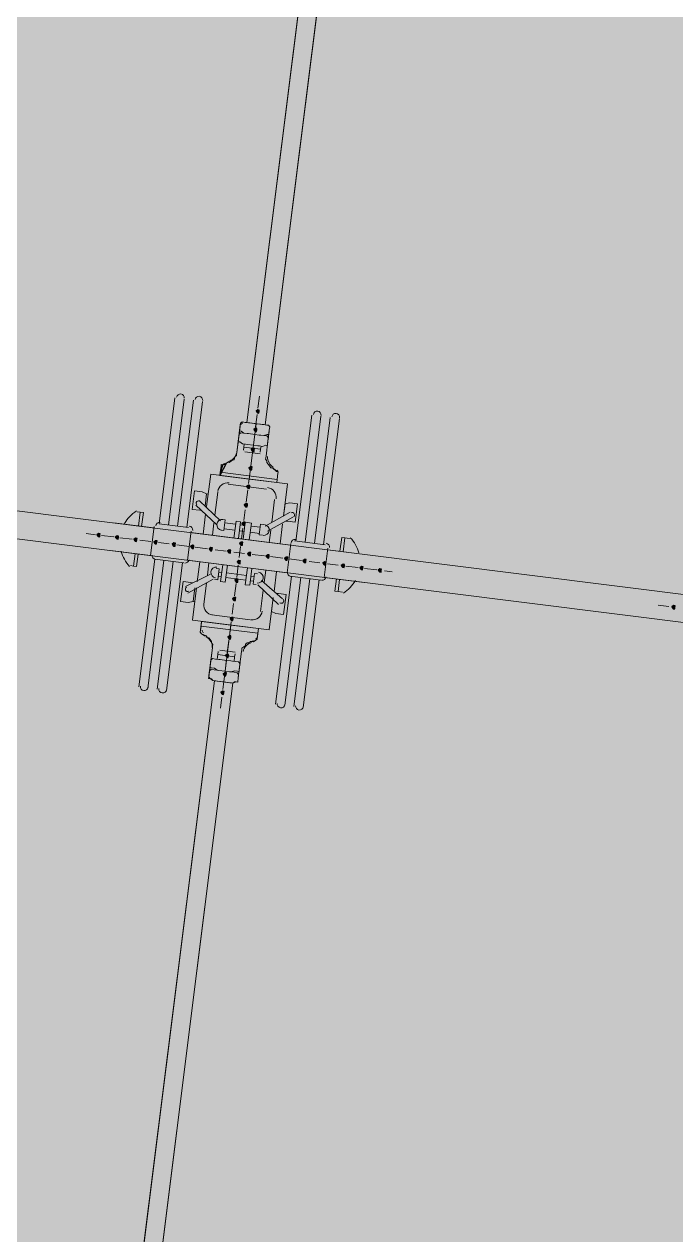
# Model space of a CAD drawing. Header units: metres. Extents: x -4 to 509425, y 7549 to 4732445.
# Drawn here: x 475986.93 to 475990.49, y 4719758.34 to 4719764.95 of the extents above; entities that cross this region are included whole.
import ezdxf

# ---------------------------------------------------------------- set-up
doc = ezdxf.new("R2010")
doc.units = ezdxf.units.M
doc.header["$LTSCALE"] = 0.01
doc.header["$MEASUREMENT"] = 0
doc.layers.get('0').update_dxf_attribs({"lineweight": 0})
doc.layers.add('_SUBESTACIÓN', color=1, linetype='Continuous')
doc.layers.add('SUBESTACION LA VID', color=253, linetype='Continuous')

# ---------------------------------------------------------------- blocks, each defined once
blk = doc.blocks.new('A$Cfff6051d')
at = {"layer": 'SUBESTACION LA VID', "transparency": 33554687}
h = blk.add_hatch(color=256, dxfattribs=at)
h.dxf.hatch_style = 2
h.paths.add_polyline_path([(475988.2153, 4719762.8349), (475988.2164, 4719762.8433), (475988.208, 4719762.8444), (475988.1985, 4719762.837), (475988.2059, 4719762.8276), (475988.2143, 4719762.8265)])
h = blk.add_hatch(color=256, dxfattribs=at)
h.dxf.hatch_style = 2
h.paths.add_polyline_path([(475988.2027, 4719762.7341), (475988.2037, 4719762.7425), (475988.1953, 4719762.7435), (475988.1859, 4719762.7362), (475988.1932, 4719762.7267), (475988.2016, 4719762.7257)])
h = blk.add_hatch(color=256, dxfattribs=at)
h.dxf.hatch_style = 2
h.paths.add_polyline_path([(475988.189, 4719762.6249), (475988.1901, 4719762.6333), (475988.1817, 4719762.6343), (475988.1722, 4719762.627), (475988.1795, 4719762.6175), (475988.1879, 4719762.6165)])
h = blk.add_hatch(color=256, dxfattribs=at)
h.dxf.hatch_style = 2
h.paths.add_polyline_path([(475988.1764, 4719762.5241), (475988.1774, 4719762.5325), (475988.169, 4719762.5335), (475988.1596, 4719762.5262), (475988.1669, 4719762.5167), (475988.1753, 4719762.5157)])
h = blk.add_hatch(color=256, dxfattribs=at)
h.dxf.hatch_style = 2
h.paths.add_polyline_path([(475988.1637, 4719762.4233), (475988.1648, 4719762.4317), (475988.1564, 4719762.4327), (475988.1469, 4719762.4254), (475988.1543, 4719762.4159), (475988.1627, 4719762.4149)])
h = blk.add_hatch(color=256, dxfattribs=at)
h.dxf.hatch_style = 2
h.paths.add_polyline_path([(475988.1511, 4719762.3225), (475988.1521, 4719762.3309), (475988.1437, 4719762.3319), (475988.1343, 4719762.3246), (475988.1416, 4719762.3151), (475988.15, 4719762.3141)])
h = blk.add_hatch(color=256, dxfattribs=at)
h.dxf.hatch_style = 2
h.paths.add_polyline_path([(475987.3456, 4719762.159), (475987.3467, 4719762.1674), (475987.3383, 4719762.1684), (475987.3288, 4719762.1611), (475987.3362, 4719762.1516), (475987.3446, 4719762.1506)])
h = blk.add_hatch(color=256, dxfattribs=at)
h.dxf.hatch_style = 2
h.paths.add_polyline_path([(475988.1384, 4719762.2217), (475988.1395, 4719762.2301), (475988.1311, 4719762.2311), (475988.1216, 4719762.2238), (475988.129, 4719762.2143), (475988.1374, 4719762.2133)])
h = blk.add_hatch(color=256, dxfattribs=at)
h.dxf.hatch_style = 2
h.paths.add_polyline_path([(475987.4464, 4719762.1463), (475987.4475, 4719762.1547), (475987.4391, 4719762.1558), (475987.4296, 4719762.1484), (475987.437, 4719762.139), (475987.4454, 4719762.1379)])
h = blk.add_hatch(color=256, dxfattribs=at)
h.dxf.hatch_style = 2
h.paths.add_polyline_path([(475987.5472, 4719762.1337), (475987.5483, 4719762.1421), (475987.5399, 4719762.1431), (475987.5304, 4719762.1358), (475987.5378, 4719762.1263), (475987.5462, 4719762.1253)])
h = blk.add_hatch(color=256, dxfattribs=at)
h.dxf.hatch_style = 2
h.paths.add_polyline_path([(475987.6564, 4719762.12), (475987.6575, 4719762.1284), (475987.6491, 4719762.1294), (475987.6396, 4719762.1221), (475987.647, 4719762.1126), (475987.6554, 4719762.1116)])
h = blk.add_hatch(color=256, dxfattribs=at)
h.dxf.hatch_style = 2
h.paths.add_polyline_path([(475987.7572, 4719762.1074), (475987.7583, 4719762.1158), (475987.7499, 4719762.1168), (475987.7404, 4719762.1095), (475987.7478, 4719762.1), (475987.7562, 4719762.099)])
h = blk.add_hatch(color=256, dxfattribs=at)
h.dxf.hatch_style = 2
h.paths.add_polyline_path([(475987.858, 4719762.0947), (475987.8591, 4719762.1031), (475987.8507, 4719762.1042), (475987.8412, 4719762.0968), (475987.8486, 4719762.0874), (475987.857, 4719762.0863)])
h = blk.add_hatch(color=256, dxfattribs=at)
h.dxf.hatch_style = 2
h.paths.add_polyline_path([(475988.1248, 4719762.1125), (475988.1258, 4719762.1209), (475988.1174, 4719762.1219), (475988.108, 4719762.1146), (475988.1153, 4719762.1051), (475988.1237, 4719762.1041)])
h = blk.add_hatch(color=256, dxfattribs=at)
h.dxf.hatch_style = 2
h.paths.add_polyline_path([(475987.9588, 4719762.0821), (475987.9599, 4719762.0905), (475987.9515, 4719762.0915), (475987.942, 4719762.0842), (475987.9494, 4719762.0747), (475987.9578, 4719762.0737)])
h = blk.add_hatch(color=256, dxfattribs=at)
h.dxf.hatch_style = 2
h.paths.add_polyline_path([(475988.0596, 4719762.0694), (475988.0607, 4719762.0778), (475988.0523, 4719762.0789), (475988.0428, 4719762.0715), (475988.0502, 4719762.0621), (475988.0586, 4719762.061)])
h = blk.add_hatch(color=256, dxfattribs=at)
h.dxf.hatch_style = 2
h.paths.add_polyline_path([(475988.1688, 4719762.0558), (475988.1699, 4719762.0642), (475988.1615, 4719762.0652), (475988.152, 4719762.0579), (475988.1594, 4719762.0484), (475988.1678, 4719762.0474)])
h = blk.add_hatch(color=256, dxfattribs=at)
h.dxf.hatch_style = 2
h.paths.add_polyline_path([(475988.2696, 4719762.0431), (475988.2707, 4719762.0515), (475988.2623, 4719762.0526), (475988.2528, 4719762.0452), (475988.2602, 4719762.0358), (475988.2686, 4719762.0347)])
h = blk.add_hatch(color=256, dxfattribs=at)
h.dxf.hatch_style = 2
h.paths.add_polyline_path([(475988.3704, 4719762.0305), (475988.3715, 4719762.0389), (475988.3631, 4719762.0399), (475988.3536, 4719762.0326), (475988.361, 4719762.0231), (475988.3694, 4719762.0221)])
h = blk.add_hatch(color=256, dxfattribs=at)
h.dxf.hatch_style = 2
h.paths.add_polyline_path([(475988.1121, 4719762.0117), (475988.1132, 4719762.0201), (475988.1048, 4719762.0211), (475988.0953, 4719762.0138), (475988.1027, 4719762.0043), (475988.1111, 4719762.0033)])
h = blk.add_hatch(color=256, dxfattribs=at)
h.dxf.hatch_style = 2
h.paths.add_polyline_path([(475988.4713, 4719762.0178), (475988.4723, 4719762.0262), (475988.4639, 4719762.0273), (475988.4545, 4719762.0199), (475988.4618, 4719762.0105), (475988.4702, 4719762.0094)])
h = blk.add_hatch(color=256, dxfattribs=at)
h.dxf.hatch_style = 2
h.paths.add_polyline_path([(475988.5805, 4719762.0041), (475988.5815, 4719762.0125), (475988.5731, 4719762.0136), (475988.5637, 4719762.0063), (475988.571, 4719761.9968), (475988.5794, 4719761.9957)])
h = blk.add_hatch(color=256, dxfattribs=at)
h.dxf.hatch_style = 2
h.paths.add_polyline_path([(475988.6813, 4719761.9915), (475988.6823, 4719761.9999), (475988.6739, 4719762.001), (475988.6645, 4719761.9936), (475988.6718, 4719761.9842), (475988.6802, 4719761.9831)])
h = blk.add_hatch(color=256, dxfattribs=at)
h.dxf.hatch_style = 2
h.paths.add_polyline_path([(475988.7821, 4719761.9789), (475988.7831, 4719761.9873), (475988.7747, 4719761.9883), (475988.7653, 4719761.981), (475988.7726, 4719761.9715), (475988.781, 4719761.9705)])
h = blk.add_hatch(color=256, dxfattribs=at)
h.dxf.hatch_style = 2
h.paths.add_polyline_path([(475988.8829, 4719761.9662), (475988.8839, 4719761.9746), (475988.8755, 4719761.9757), (475988.8661, 4719761.9683), (475988.8734, 4719761.9589), (475988.8818, 4719761.9578)])
h = blk.add_hatch(color=256, dxfattribs=at)
h.dxf.hatch_style = 2
h.paths.add_polyline_path([(475988.0995, 4719761.9109), (475988.1005, 4719761.9193), (475988.0921, 4719761.9203), (475988.0827, 4719761.913), (475988.09, 4719761.9035), (475988.0984, 4719761.9025)])
h = blk.add_hatch(color=256, dxfattribs=at)
h.dxf.hatch_style = 2
h.paths.add_polyline_path([(475988.0868, 4719761.8101), (475988.0879, 4719761.8185), (475988.0795, 4719761.8195), (475988.07, 4719761.8122), (475988.0774, 4719761.8027), (475988.0858, 4719761.8017)])
h = blk.add_hatch(color=256, dxfattribs=at)
h.dxf.hatch_style = 2
h.paths.add_polyline_path([(475990.4873, 4719761.7651), (475990.4884, 4719761.7735), (475990.48, 4719761.7745), (475990.4705, 4719761.7672), (475990.4779, 4719761.7577), (475990.4863, 4719761.7567)])
h = blk.add_hatch(color=256, dxfattribs=at)
h.dxf.hatch_style = 2
h.paths.add_polyline_path([(475988.0732, 4719761.7009), (475988.0742, 4719761.7093), (475988.0658, 4719761.7103), (475988.0564, 4719761.703), (475988.0637, 4719761.6935), (475988.0721, 4719761.6925)])
h = blk.add_hatch(color=256, dxfattribs=at)
h.dxf.hatch_style = 2
h.paths.add_polyline_path([(475988.0605, 4719761.6001), (475988.0616, 4719761.6085), (475988.0532, 4719761.6095), (475988.0437, 4719761.6022), (475988.0511, 4719761.5927), (475988.0595, 4719761.5917)])
h = blk.add_hatch(color=256, dxfattribs=at)
h.dxf.hatch_style = 2
h.paths.add_polyline_path([(475988.0479, 4719761.4992), (475988.0489, 4719761.5076), (475988.0405, 4719761.5087), (475988.0311, 4719761.5014), (475988.0384, 4719761.4919), (475988.0468, 4719761.4908)])
h = blk.add_hatch(color=256, dxfattribs=at)
h.dxf.hatch_style = 2
h.paths.add_polyline_path([(475988.0352, 4719761.3984), (475988.0363, 4719761.4068), (475988.0279, 4719761.4079), (475988.0184, 4719761.4006), (475988.0258, 4719761.3911), (475988.0342, 4719761.39)])
h = blk.add_hatch(color=256, dxfattribs=at)
h.dxf.hatch_style = 2
h.paths.add_polyline_path([(475988.0226, 4719761.2976), (475988.0237, 4719761.306), (475988.0153, 4719761.3071), (475988.0058, 4719761.2997), (475988.0131, 4719761.2903), (475988.0215, 4719761.2892)])
at = {"layer": 'SUBESTACION LA VID', "lineweight": 15}
for p, q in [((475988.9148, 4719768.8905), (475988.1481, 4719762.7751)), ((475989.0156, 4719768.8779), (475988.2489, 4719762.7624)), ((476072.2069, 4719751.5967), (475976.9555, 4719763.5384)), ((476072.1879, 4719751.4455), (475976.9365, 4719763.3871)), ((475987.7554, 4719762.9096), (475987.6691, 4719762.2208)), ((475987.7195, 4719762.2145), (475987.8058, 4719762.9033)), ((475987.8562, 4719762.897), (475987.7699, 4719762.2082)), ((475988.2175, 4719762.92), (475988.209, 4719762.8528)), ((475987.8203, 4719762.2018), (475987.9066, 4719762.8907)), ((475988.2048, 4719762.8192), (475988.1964, 4719762.752)), ((475988.4167, 4719762.1271), (475988.503, 4719762.8159)), ((475988.5534, 4719762.8096), (475988.4671, 4719762.1207)), ((475988.5175, 4719762.1144), (475988.6039, 4719762.8033)), ((475988.6543, 4719762.7969), (475988.5679, 4719762.1081)), ((475988.1113, 4719762.7541), (475988.104, 4719762.6953)), ((475988.1911, 4719762.7099), (475988.1838, 4719762.6511)), ((475988.2636, 4719762.6753), (475988.2709, 4719762.7341)), ((475988.0934, 4719762.6113), (475988.104, 4719762.6953)), ((475988.1291, 4719762.6239), (475988.1313, 4719762.6407)), ((475988.2636, 4719762.6753), (475988.253, 4719762.5913)), ((475988.2205, 4719762.6039), (475988.1365, 4719762.6144)), ((475988.1375, 4719762.6228), (475988.1375, 4719762.6228)), ((475988.1785, 4719762.6091), (475988.1711, 4719762.5503)), ((475988.2237, 4719762.6291), (475988.2215, 4719762.6123)), ((475988.3139, 4719762.4642), (475988.0031, 4719762.5032)), ((475988.0168, 4719762.5441), (475988.0441, 4719762.5577)), ((475988.1659, 4719762.5083), (475988.1574, 4719762.4411)), ((475988.2877, 4719762.5272), (475988.3108, 4719762.5072)), ((475987.9285, 4719762.3163), (475987.9506, 4719762.4927)), ((475988.3706, 4719762.44), (475987.9506, 4719762.4927)), ((475988.2561, 4719762.4117), (475988.0461, 4719762.438)), ((475988.3485, 4719762.2636), (475988.3706, 4719762.44)), ((475987.9736, 4719762.2679), (475987.9894, 4719762.3939)), ((475988.1532, 4719762.4075), (475988.1448, 4719762.3403)), ((475987.8697, 4719762.3236), (475987.9841, 4719762.2154)), ((475987.8896, 4719762.3467), (475988.004, 4719762.2385)), ((475988.2844, 4719762.229), (475988.3002, 4719762.355)), ((475987.5494, 4719762.287), (475987.5662, 4719762.2849)), ((475987.9095, 4719762.1651), (475987.9232, 4719762.2743)), ((475988.0775, 4719762.144), (475988.0891, 4719762.2364)), ((475988.1143, 4719762.2332), (475988.0891, 4719762.2364)), ((475988.1395, 4719762.2983), (475988.1322, 4719762.2395)), ((475988.3852, 4719762.2846), (475988.2477, 4719762.208)), ((475988.3989, 4719762.2573), (475988.2613, 4719762.1807)), ((475987.3204, 4719762.1621), (475987.27, 4719762.1684)), ((475987.6407, 4719762.1988), (475987.4223, 4719762.2261)), ((475987.6217, 4719762.0475), (475987.6418, 4719762.2072)), ((475987.8287, 4719762.2008), (475987.6691, 4719762.2208)), ((475987.8434, 4719762.1819), (475987.8233, 4719762.0223)), ((475988.3883, 4719762.105), (475987.8423, 4719762.1735)), ((475987.9599, 4719762.1587), (475987.9683, 4719762.2259)), ((475988.0828, 4719762.186), (475988.024, 4719762.1934)), ((475988.087, 4719762.2196), (475988.0282, 4719762.227)), ((475988.1027, 4719762.1408), (475988.1143, 4719762.2332)), ((475988.1332, 4719762.1797), (475988.108, 4719762.1828)), ((475988.1374, 4719762.2133), (475988.1122, 4719762.2164)), ((475988.1269, 4719762.1975), (475988.1195, 4719762.1387)), ((475988.1279, 4719762.1377), (475988.1395, 4719762.2301)), ((475988.1731, 4719762.2259), (475988.1395, 4719762.2301)), ((475988.1615, 4719762.1335), (475988.1731, 4719762.2259)), ((475988.2172, 4719762.1691), (475988.1668, 4719762.1755)), ((475988.2214, 4719762.2027), (475988.171, 4719762.2091)), ((475988.2403, 4719762.2174), (475988.2235, 4719762.2195)), ((475988.2707, 4719762.1198), (475988.2791, 4719762.187)), ((475988.3295, 4719762.1124), (475988.3432, 4719762.2216)), ((475987.4212, 4719762.1495), (475987.354, 4719762.1579)), ((475987.522, 4719762.1368), (475987.4548, 4719762.1453)), ((475987.6228, 4719762.1242), (475987.564, 4719762.1316)), ((475987.7236, 4719762.1116), (475987.6648, 4719762.1189)), ((475987.8328, 4719762.0979), (475987.7656, 4719762.1063)), ((475988.4083, 4719762.1281), (475988.5763, 4719762.1071)), ((475988.7086, 4719762.1417), (475988.6834, 4719762.1448)), ((475987.6217, 4719762.0475), (475987.4033, 4719762.0749)), ((475987.5461, 4719761.9888), (475987.5545, 4719762.056)), ((475987.9336, 4719762.0852), (475987.8664, 4719762.0937)), ((475988.0344, 4719762.0726), (475987.9756, 4719762.08)), ((475988.1352, 4719762.06), (475988.0764, 4719762.0673)), ((475988.1143, 4719762.0967), (475988.1069, 4719762.0379)), ((475988.2444, 4719762.0463), (475988.1772, 4719762.0547)), ((475988.3452, 4719762.0336), (475988.278, 4719762.0421)), ((475988.571, 4719761.9285), (475988.591, 4719762.0882)), ((475988.5899, 4719762.0798), (475988.8083, 4719762.0524)), ((475987.5293, 4719761.9909), (475987.5125, 4719761.993)), ((475987.5574, 4719761.3304), (475987.6448, 4719762.0276)), ((475987.6952, 4719762.0213), (475987.6078, 4719761.324)), ((475987.8044, 4719762.0076), (475987.6448, 4719762.0276)), ((475987.6582, 4719761.3177), (475987.7456, 4719762.015)), ((475987.796, 4719762.0086), (475987.7086, 4719761.3114)), ((475987.8769, 4719761.9046), (475987.8906, 4719762.0138)), ((475987.9325, 4719761.9403), (475987.941, 4719762.0075)), ((475988.0166, 4719761.9981), (475988.005, 4719761.9056)), ((475988.0418, 4719761.9949), (475988.0302, 4719761.9025)), ((475988.1016, 4719761.9959), (475988.0932, 4719761.9287)), ((475988.151, 4719761.9812), (475988.1394, 4719761.8888)), ((475988.1762, 4719761.978), (475988.1646, 4719761.8856)), ((475988.4461, 4719762.021), (475988.3788, 4719762.0294)), ((475988.5469, 4719762.0084), (475988.4881, 4719762.0157)), ((475988.6477, 4719761.9957), (475988.5889, 4719762.0031)), ((475988.7569, 4719761.982), (475988.6897, 4719761.9905)), ((475988.8577, 4719761.9694), (475988.7905, 4719761.9778)), ((475987.8138, 4719761.8784), (475987.9504, 4719761.9466)), ((475987.8264, 4719761.8427), (475987.964, 4719761.9193)), ((475988.0081, 4719761.9309), (475987.9913, 4719761.933)), ((475988.0113, 4719761.9561), (475987.9945, 4719761.9582)), ((475988.0302, 4719761.9025), (475988.005, 4719761.9056)), ((475988.1425, 4719761.914), (475988.0333, 4719761.9277)), ((475988.1457, 4719761.9392), (475988.0365, 4719761.9529)), ((475988.1845, 4719761.9087), (475988.1677, 4719761.9108)), ((475988.1877, 4719761.9339), (475988.1709, 4719761.936)), ((475988.3431, 4719761.8121), (475988.2276, 4719761.9119)), ((475988.2433, 4719761.9014), (475988.2518, 4719761.9686)), ((475988.2969, 4719761.852), (475988.3106, 4719761.9612)), ((475988.3925, 4719761.9339), (475988.3051, 4719761.2366)), ((475988.3555, 4719761.2303), (475988.4429, 4719761.9275)), ((475988.3841, 4719761.9349), (475988.5521, 4719761.9138)), ((475988.4933, 4719761.9212), (475988.4059, 4719761.224)), ((475988.4563, 4719761.2177), (475988.5437, 4719761.9149)), ((475988.571, 4719761.9285), (475988.7894, 4719761.9012)), ((475988.6298, 4719761.8529), (475988.6382, 4719761.9201)), ((475988.9417, 4719761.9589), (475988.8997, 4719761.9641)), ((475987.8505, 4719761.6946), (475987.8726, 4719761.871)), ((475987.9125, 4719761.7807), (475987.9273, 4719761.8983)), ((475988.089, 4719761.8951), (475988.0806, 4719761.8279)), ((475988.1646, 4719761.8856), (475988.1394, 4719761.8888)), ((475988.1992, 4719761.8898), (475988.1824, 4719761.8919)), ((475988.3221, 4719761.7806), (475988.2076, 4719761.8888)), ((475988.2233, 4719761.7418), (475988.2381, 4719761.8594)), ((475988.6466, 4719761.8508), (475988.6718, 4719761.8477)), ((475988.0753, 4719761.7859), (475988.0679, 4719761.7271)), ((475988.2705, 4719761.642), (475988.2927, 4719761.8184)), ((475990.3949, 4719761.7767), (475990.4537, 4719761.7693)), ((475988.1666, 4719761.6977), (475987.9566, 4719761.724)), ((475988.2705, 4719761.642), (475987.8505, 4719761.6946)), ((475988.2086, 4719761.6242), (475987.8978, 4719761.6631)), ((475988.0626, 4719761.6851), (475988.0553, 4719761.6263)), ((475987.9009, 4719761.6201), (475987.9251, 4719761.6085)), ((475988.05, 4719761.5843), (475988.0416, 4719761.5171)), ((475988.1687, 4719761.578), (475988.1949, 4719761.5832)), ((475987.9597, 4719761.5444), (475987.9492, 4719761.4604)), ((475987.9912, 4719761.5234), (475987.9891, 4719761.5066)), ((475987.9996, 4719761.5224), (475987.9996, 4719761.5224)), ((475988.0846, 4719761.5202), (475988.0006, 4719761.5308)), ((475988.0815, 4719761.495), (475988.0836, 4719761.5118)), ((475988.1088, 4719761.4404), (475988.1193, 4719761.5244)), ((475987.9418, 4719761.4016), (475987.9492, 4719761.4604)), ((475988.0374, 4719761.4835), (475988.0289, 4719761.4163)), ((475988.1088, 4719761.4404), (475988.1014, 4719761.3816)), ((475988.0237, 4719761.3743), (475988.0163, 4719761.3155)), ((475987.9712, 4719761.3638), (475987.3582, 4719756.4748)), ((475988.072, 4719761.3512), (475987.459, 4719756.4622)), ((475988.011, 4719761.2735), (475988.0037, 4719761.2147))]:
    blk.add_line(p, q, dxfattribs=at)
at = {"layer": 'SUBESTACION LA VID', "lineweight": 0}
for p, q in [((475988.2117, 4719761.6494), (475988.2044, 4719761.5906)), ((475987.9712, 4719761.3638), (475988.072, 4719761.3512))]:
    blk.add_line(p, q, dxfattribs=at)
at = {"layer": 'SUBESTACION LA VID', "lineweight": 15}
for points in [[(475988.9148, 4719768.8905), (475989.0156, 4719768.8779), (475988.2489, 4719762.7624), (475988.1481, 4719762.7751), (475988.9148, 4719768.8905)], [(476072.1879, 4719751.4455), (476072.2069, 4719751.5967), (475976.9555, 4719763.5384), (475976.9365, 4719763.3871), (476072.1879, 4719751.4455)], [(475988.0073, 4719762.5368), (475988.001, 4719762.4864), (475988.1606, 4719762.4663), (475988.1985, 4719762.7688), (475988.1649, 4719762.773), (475988.1481, 4719762.7751), (475988.1397, 4719762.7761), (475988.1313, 4719762.7772), (475988.1229, 4719762.7782), (475988.1218, 4719762.7698), (475988.1124, 4719762.7625), (475988.1113, 4719762.7541), (475988.1103, 4719762.7457), (475988.104, 4719762.6953), (475988.0934, 4719762.6113), (475988.0924, 4719762.6029), (475988.0913, 4719762.5945), (475988.0819, 4719762.5871), (475988.0808, 4719762.5787), (475988.0798, 4719762.5703), (475988.0714, 4719762.5714), (475988.0619, 4719762.564), (475988.0525, 4719762.5567), (475988.0441, 4719762.5577), (475988.0346, 4719762.5504), (475988.0168, 4719762.5441), (475988.0084, 4719762.5452), (475988.0073, 4719762.5368)], [(475988.1113, 4719762.7541), (475988.1103, 4719762.7457), (475988.1092, 4719762.7373), (475988.1082, 4719762.7289), (475988.1166, 4719762.7278), (475988.1323, 4719762.7173), (475988.1491, 4719762.7152), (475988.1575, 4719762.7142), (475988.1911, 4719762.7099), (475988.2163, 4719762.7068), (475988.2247, 4719762.7057), (475988.2415, 4719762.7036), (475988.2594, 4719762.7099), (475988.2678, 4719762.7089), (475988.2688, 4719762.7173), (475988.2699, 4719762.7257), (475988.2709, 4719762.7341), (475988.272, 4719762.7425), (475988.2731, 4719762.7509), (475988.2657, 4719762.7603), (475988.2489, 4719762.7624), (475988.2321, 4719762.7645), (475988.2237, 4719762.7656), (475988.1985, 4719762.7688), (475988.1649, 4719762.773), (475988.1565, 4719762.774), (475988.1397, 4719762.7761), (475988.1229, 4719762.7782), (475988.1134, 4719762.7709), (475988.1124, 4719762.7625), (475988.1113, 4719762.7541)], [(475988.3181, 4719762.4978), (475988.3118, 4719762.4474), (475988.1606, 4719762.4663), (475988.1985, 4719762.7688), (475988.2237, 4719762.7656), (475988.2405, 4719762.7635), (475988.2489, 4719762.7624), (475988.2573, 4719762.7614), (475988.2657, 4719762.7603), (475988.2731, 4719762.7509), (475988.272, 4719762.7425), (475988.2709, 4719762.7341), (475988.2699, 4719762.7257), (475988.2636, 4719762.6753), (475988.253, 4719762.5913), (475988.252, 4719762.5829), (475988.2509, 4719762.5745), (475988.2583, 4719762.565), (475988.2572, 4719762.5566), (475988.2646, 4719762.5472), (475988.2719, 4719762.5377), (475988.2793, 4719762.5283), (475988.2877, 4719762.5272), (475988.3034, 4719762.5167), (475988.3108, 4719762.5072), (475988.3192, 4719762.5062), (475988.3181, 4719762.4978)], [(475988.1838, 4719762.6511), (475988.209, 4719762.648), (475988.2174, 4719762.6469), (475988.2342, 4719762.6448), (475988.252, 4719762.6511), (475988.2604, 4719762.6501), (475988.2615, 4719762.6585), (475988.2625, 4719762.6669), (475988.2636, 4719762.6753), (475988.2646, 4719762.6837), (475988.2657, 4719762.6921), (475988.2583, 4719762.7015), (475988.2415, 4719762.7036), (475988.2247, 4719762.7057), (475988.2163, 4719762.7068), (475988.1911, 4719762.7099), (475988.1575, 4719762.7142), (475988.1491, 4719762.7152), (475988.1323, 4719762.7173), (475988.1155, 4719762.7194), (475988.1061, 4719762.7121), (475988.105, 4719762.7037), (475988.104, 4719762.6953), (475988.1029, 4719762.6869), (475988.1019, 4719762.6785), (475988.1008, 4719762.6701), (475988.1092, 4719762.669), (475988.125, 4719762.6585), (475988.1418, 4719762.6564), (475988.1502, 4719762.6554), (475988.1838, 4719762.6511)], [(475988.2258, 4719762.6459), (475988.2237, 4719762.6291), (475988.1313, 4719762.6407), (475988.1334, 4719762.6575)], [(475988.3181, 4719762.4978), (475988.3139, 4719762.4642), (475988.3118, 4719762.4474), (475988.001, 4719762.4864), (475988.0031, 4719762.5032), (475988.0073, 4719762.5368)], [(475987.8497, 4719762.3005), (475987.8623, 4719762.4013), (475987.9043, 4719762.3961), (475987.9285, 4719762.3845)], [(475987.9369, 4719762.3835), (475987.9285, 4719762.3845), (475987.9201, 4719762.3173)], [(475987.8497, 4719762.3005), (475987.8917, 4719762.2953), (475987.9001, 4719762.2942)], [(475988.3621, 4719762.2363), (475988.3705, 4719762.2352), (475988.4125, 4719762.23), (475988.4252, 4719762.3308), (475988.3832, 4719762.336), (475988.3569, 4719762.3308), (475988.3485, 4719762.2636)], [(475987.5735, 4719762.2072), (475987.583, 4719762.2828), (475987.5662, 4719762.2849), (475987.5567, 4719762.2093)], [(475988.0061, 4719762.1871), (475988.0229, 4719762.185), (475988.0303, 4719762.2438), (475988.0135, 4719762.2459)], [(475988.2329, 4719762.1586), (475988.2161, 4719762.1607), (475988.2235, 4719762.2195)], [(475988.3894, 4719762.1134), (475988.3694, 4719761.9538), (475987.8233, 4719762.0223)], [(475988.6571, 4719762.0713), (475988.6666, 4719762.1469), (475988.6834, 4719762.1448), (475988.6739, 4719762.0692)], [(475987.5377, 4719762.0581), (475987.5293, 4719761.9909), (475987.5461, 4719761.9888)], [(475987.9798, 4719761.9771), (475987.9966, 4719761.975), (475987.9892, 4719761.9162), (475987.9724, 4719761.9183)], [(475987.8002, 4719761.9057), (475987.7865, 4719761.7965), (475987.8285, 4719761.7913), (475987.8548, 4719761.7965)], [(475987.8002, 4719761.9057), (475987.8422, 4719761.9005), (475987.8506, 4719761.8994)], [(475988.2066, 4719761.9486), (475988.1898, 4719761.9507), (475988.1824, 4719761.8919)], [(475988.655, 4719761.918), (475988.6466, 4719761.8508), (475988.6298, 4719761.8529)], [(475987.8632, 4719761.7954), (475987.8548, 4719761.7965), (475987.8642, 4719761.8721)], [(475988.3126, 4719761.8415), (475988.321, 4719761.8404), (475988.363, 4719761.8352), (475988.3493, 4719761.726), (475988.3073, 4719761.7312), (475988.2832, 4719761.7428), (475988.2927, 4719761.8184)], [(475987.8946, 4719761.6379), (475987.9009, 4719761.6883), (475988.0605, 4719761.6683), (475988.0216, 4719761.3575), (475987.988, 4719761.3617), (475987.9712, 4719761.3638), (475987.9628, 4719761.3649), (475987.9554, 4719761.3743), (475987.947, 4719761.3754), (475987.9397, 4719761.3848), (475987.9407, 4719761.3932), (475987.9418, 4719761.4016), (475987.9492, 4719761.4604), (475987.9597, 4719761.5444), (475987.9607, 4719761.5528), (475987.9618, 4719761.5612), (475987.9544, 4719761.5707), (475987.9555, 4719761.5791), (475987.9482, 4719761.5885), (475987.9408, 4719761.598), (475987.9324, 4719761.599), (475987.9251, 4719761.6085), (475987.9167, 4719761.6096), (475987.9009, 4719761.6201), (475987.8936, 4719761.6295), (475987.8946, 4719761.6379)], [(475988.2054, 4719761.599), (475988.2086, 4719761.6242), (475988.2117, 4719761.6494), (475987.9009, 4719761.6883), (475987.8978, 4719761.6631), (475987.8946, 4719761.6379)], [(475988.2054, 4719761.599), (475988.2117, 4719761.6494), (475988.0605, 4719761.6683), (475988.0216, 4719761.3575), (475988.0468, 4719761.3543), (475988.0636, 4719761.3522), (475988.072, 4719761.3512), (475988.0814, 4719761.3585), (475988.0898, 4719761.3575), (475988.0982, 4719761.3564), (475988.0993, 4719761.3648), (475988.1003, 4719761.3732), (475988.1014, 4719761.3816), (475988.1088, 4719761.4404), (475988.1193, 4719761.5244), (475988.1203, 4719761.5328), (475988.1214, 4719761.5412), (475988.1309, 4719761.5486), (475988.1403, 4719761.5559), (475988.1414, 4719761.5643), (475988.1508, 4719761.5717), (475988.1592, 4719761.5706), (475988.1687, 4719761.578), (475988.1855, 4719761.5759), (475988.1949, 4719761.5832), (475988.2044, 4719761.5906), (475988.2054, 4719761.599)], [(475988.0783, 4719761.4698), (475988.0815, 4719761.495), (475987.9891, 4719761.5066), (475987.9859, 4719761.4814)], [(475988.0363, 4719761.4751), (475988.0615, 4719761.4719), (475988.0699, 4719761.4709), (475988.0867, 4719761.4688), (475988.1035, 4719761.4667), (475988.1109, 4719761.4572), (475988.1098, 4719761.4488), (475988.1088, 4719761.4404), (475988.1077, 4719761.432), (475988.1067, 4719761.4236), (475988.1056, 4719761.4152), (475988.0972, 4719761.4163), (475988.0804, 4719761.4184), (475988.0625, 4719761.4121), (475988.0541, 4719761.4131), (475988.0289, 4719761.4163), (475987.9953, 4719761.4205), (475987.9869, 4719761.4216), (475987.9712, 4719761.4321), (475987.9544, 4719761.4342), (475987.946, 4719761.4352), (475987.9471, 4719761.4436), (475987.9481, 4719761.452), (475987.9492, 4719761.4604), (475987.9502, 4719761.4688), (475987.9513, 4719761.4772), (475987.9607, 4719761.4846), (475987.9775, 4719761.4825), (475987.9943, 4719761.4804), (475988.0027, 4719761.4793), (475988.0363, 4719761.4751)], [(475987.9418, 4719761.4016), (475987.9428, 4719761.41), (475987.9439, 4719761.4184), (475987.9533, 4719761.4258), (475987.9701, 4719761.4237), (475987.9869, 4719761.4216), (475987.9953, 4719761.4205), (475988.0289, 4719761.4163), (475988.0541, 4719761.4131), (475988.0625, 4719761.4121), (475988.0793, 4719761.41), (475988.0961, 4719761.4079), (475988.1035, 4719761.3984), (475988.1024, 4719761.39), (475988.1014, 4719761.3816), (475988.1003, 4719761.3732), (475988.0993, 4719761.3648), (475988.0982, 4719761.3564), (475988.0898, 4719761.3575), (475988.072, 4719761.3512), (475988.0552, 4719761.3533), (475988.0468, 4719761.3543), (475988.0216, 4719761.3575), (475987.988, 4719761.3617), (475987.9796, 4719761.3628), (475987.9628, 4719761.3649), (475987.947, 4719761.3754), (475987.9386, 4719761.3764), (475987.9397, 4719761.3848), (475987.9407, 4719761.3932), (475987.9418, 4719761.4016)], [(475987.9712, 4719761.3638), (475988.072, 4719761.3512), (475987.459, 4719756.4622), (475987.3582, 4719756.4748), (475987.9712, 4719761.3638)]]:
    blk.add_lwpolyline(points, dxfattribs=at)
at = {"layer": 'SUBESTACION LA VID'}
for points in [[(475988.2153, 4719762.8349), (475988.2164, 4719762.8433), (475988.208, 4719762.8444), (475988.1985, 4719762.837), (475988.2059, 4719762.8276), (475988.2143, 4719762.8265)], [(475988.2027, 4719762.7341), (475988.2037, 4719762.7425), (475988.1953, 4719762.7435), (475988.1859, 4719762.7362), (475988.1932, 4719762.7267), (475988.2016, 4719762.7257)], [(475988.189, 4719762.6249), (475988.1901, 4719762.6333), (475988.1817, 4719762.6343), (475988.1722, 4719762.627), (475988.1795, 4719762.6175), (475988.1879, 4719762.6165)], [(475988.1764, 4719762.5241), (475988.1774, 4719762.5325), (475988.169, 4719762.5335), (475988.1596, 4719762.5262), (475988.1669, 4719762.5167), (475988.1753, 4719762.5157)], [(475988.1637, 4719762.4233), (475988.1648, 4719762.4317), (475988.1564, 4719762.4327), (475988.1469, 4719762.4254), (475988.1543, 4719762.4159), (475988.1627, 4719762.4149)], [(475988.1511, 4719762.3225), (475988.1521, 4719762.3309), (475988.1437, 4719762.3319), (475988.1343, 4719762.3246), (475988.1416, 4719762.3151), (475988.15, 4719762.3141)], [(475987.3456, 4719762.159), (475987.3467, 4719762.1674), (475987.3383, 4719762.1684), (475987.3288, 4719762.1611), (475987.3362, 4719762.1516), (475987.3446, 4719762.1506)], [(475988.1384, 4719762.2217), (475988.1395, 4719762.2301), (475988.1311, 4719762.2311), (475988.1216, 4719762.2238), (475988.129, 4719762.2143), (475988.1374, 4719762.2133)], [(475987.4464, 4719762.1463), (475987.4475, 4719762.1547), (475987.4391, 4719762.1558), (475987.4296, 4719762.1484), (475987.437, 4719762.139), (475987.4454, 4719762.1379)], [(475987.5472, 4719762.1337), (475987.5483, 4719762.1421), (475987.5399, 4719762.1431), (475987.5304, 4719762.1358), (475987.5378, 4719762.1263), (475987.5462, 4719762.1253)], [(475987.6564, 4719762.12), (475987.6575, 4719762.1284), (475987.6491, 4719762.1294), (475987.6396, 4719762.1221), (475987.647, 4719762.1126), (475987.6554, 4719762.1116)], [(475987.7572, 4719762.1074), (475987.7583, 4719762.1158), (475987.7499, 4719762.1168), (475987.7404, 4719762.1095), (475987.7478, 4719762.1), (475987.7562, 4719762.099)], [(475987.858, 4719762.0947), (475987.8591, 4719762.1031), (475987.8507, 4719762.1042), (475987.8412, 4719762.0968), (475987.8486, 4719762.0874), (475987.857, 4719762.0863)], [(475988.1248, 4719762.1125), (475988.1258, 4719762.1209), (475988.1174, 4719762.1219), (475988.108, 4719762.1146), (475988.1153, 4719762.1051), (475988.1237, 4719762.1041)], [(475987.9588, 4719762.0821), (475987.9599, 4719762.0905), (475987.9515, 4719762.0915), (475987.942, 4719762.0842), (475987.9494, 4719762.0747), (475987.9578, 4719762.0737)], [(475988.0596, 4719762.0694), (475988.0607, 4719762.0778), (475988.0523, 4719762.0789), (475988.0428, 4719762.0715), (475988.0502, 4719762.0621), (475988.0586, 4719762.061)], [(475988.1688, 4719762.0558), (475988.1699, 4719762.0642), (475988.1615, 4719762.0652), (475988.152, 4719762.0579), (475988.1594, 4719762.0484), (475988.1678, 4719762.0474)], [(475988.2696, 4719762.0431), (475988.2707, 4719762.0515), (475988.2623, 4719762.0526), (475988.2528, 4719762.0452), (475988.2602, 4719762.0358), (475988.2686, 4719762.0347)], [(475988.3704, 4719762.0305), (475988.3715, 4719762.0389), (475988.3631, 4719762.0399), (475988.3536, 4719762.0326), (475988.361, 4719762.0231), (475988.3694, 4719762.0221)], [(475988.1121, 4719762.0117), (475988.1132, 4719762.0201), (475988.1048, 4719762.0211), (475988.0953, 4719762.0138), (475988.1027, 4719762.0043), (475988.1111, 4719762.0033)], [(475988.4713, 4719762.0178), (475988.4723, 4719762.0262), (475988.4639, 4719762.0273), (475988.4545, 4719762.0199), (475988.4618, 4719762.0105), (475988.4702, 4719762.0094)], [(475988.5805, 4719762.0041), (475988.5815, 4719762.0125), (475988.5731, 4719762.0136), (475988.5637, 4719762.0063), (475988.571, 4719761.9968), (475988.5794, 4719761.9957)], [(475988.6813, 4719761.9915), (475988.6823, 4719761.9999), (475988.6739, 4719762.001), (475988.6645, 4719761.9936), (475988.6718, 4719761.9842), (475988.6802, 4719761.9831)], [(475988.7821, 4719761.9789), (475988.7831, 4719761.9873), (475988.7747, 4719761.9883), (475988.7653, 4719761.981), (475988.7726, 4719761.9715), (475988.781, 4719761.9705)], [(475988.8829, 4719761.9662), (475988.8839, 4719761.9746), (475988.8755, 4719761.9757), (475988.8661, 4719761.9683), (475988.8734, 4719761.9589), (475988.8818, 4719761.9578)], [(475988.0995, 4719761.9109), (475988.1005, 4719761.9193), (475988.0921, 4719761.9203), (475988.0827, 4719761.913), (475988.09, 4719761.9035), (475988.0984, 4719761.9025)], [(475988.0868, 4719761.8101), (475988.0879, 4719761.8185), (475988.0795, 4719761.8195), (475988.07, 4719761.8122), (475988.0774, 4719761.8027), (475988.0858, 4719761.8017)], [(475990.4873, 4719761.7651), (475990.4884, 4719761.7735), (475990.48, 4719761.7745), (475990.4705, 4719761.7672), (475990.4779, 4719761.7577), (475990.4863, 4719761.7567)], [(475988.0732, 4719761.7009), (475988.0742, 4719761.7093), (475988.0658, 4719761.7103), (475988.0564, 4719761.703), (475988.0637, 4719761.6935), (475988.0721, 4719761.6925)], [(475988.0605, 4719761.6001), (475988.0616, 4719761.6085), (475988.0532, 4719761.6095), (475988.0437, 4719761.6022), (475988.0511, 4719761.5927), (475988.0595, 4719761.5917)], [(475988.0479, 4719761.4992), (475988.0489, 4719761.5076), (475988.0405, 4719761.5087), (475988.0311, 4719761.5014), (475988.0384, 4719761.4919), (475988.0468, 4719761.4908)], [(475988.0352, 4719761.3984), (475988.0363, 4719761.4068), (475988.0279, 4719761.4079), (475988.0184, 4719761.4006), (475988.0258, 4719761.3911), (475988.0342, 4719761.39)], [(475988.0226, 4719761.2976), (475988.0237, 4719761.306), (475988.0153, 4719761.3071), (475988.0058, 4719761.2997), (475988.0131, 4719761.2903), (475988.0215, 4719761.2892)]]:
    blk.add_lwpolyline(points, close=True, dxfattribs=at)
at = {"layer": 'SUBESTACION LA VID', "lineweight": 0}
for points in [[(475988.2153, 4719762.8349), (475988.2164, 4719762.8433), (475988.208, 4719762.8444), (475988.1985, 4719762.837), (475988.2059, 4719762.8276), (475988.2143, 4719762.8265)], [(475988.2027, 4719762.7341), (475988.2037, 4719762.7425), (475988.1953, 4719762.7435), (475988.1859, 4719762.7362), (475988.1932, 4719762.7267), (475988.2016, 4719762.7257)], [(475988.189, 4719762.6249), (475988.1901, 4719762.6333), (475988.1817, 4719762.6343), (475988.1722, 4719762.627), (475988.1795, 4719762.6175), (475988.1879, 4719762.6165)], [(475988.1764, 4719762.5241), (475988.1774, 4719762.5325), (475988.169, 4719762.5335), (475988.1596, 4719762.5262), (475988.1669, 4719762.5167), (475988.1753, 4719762.5157)], [(475988.1637, 4719762.4233), (475988.1648, 4719762.4317), (475988.1564, 4719762.4327), (475988.1469, 4719762.4254), (475988.1543, 4719762.4159), (475988.1627, 4719762.4149)], [(475988.1511, 4719762.3225), (475988.1521, 4719762.3309), (475988.1437, 4719762.3319), (475988.1343, 4719762.3246), (475988.1416, 4719762.3151), (475988.15, 4719762.3141)], [(475987.3456, 4719762.159), (475987.3467, 4719762.1674), (475987.3383, 4719762.1684), (475987.3288, 4719762.1611), (475987.3362, 4719762.1516), (475987.3446, 4719762.1506)], [(475988.1384, 4719762.2217), (475988.1395, 4719762.2301), (475988.1311, 4719762.2311), (475988.1216, 4719762.2238), (475988.129, 4719762.2143), (475988.1374, 4719762.2133)], [(475987.4464, 4719762.1463), (475987.4475, 4719762.1547), (475987.4391, 4719762.1558), (475987.4296, 4719762.1484), (475987.437, 4719762.139), (475987.4454, 4719762.1379)], [(475987.5472, 4719762.1337), (475987.5483, 4719762.1421), (475987.5399, 4719762.1431), (475987.5304, 4719762.1358), (475987.5378, 4719762.1263), (475987.5462, 4719762.1253)], [(475987.6564, 4719762.12), (475987.6575, 4719762.1284), (475987.6491, 4719762.1294), (475987.6396, 4719762.1221), (475987.647, 4719762.1126), (475987.6554, 4719762.1116)], [(475987.7572, 4719762.1074), (475987.7583, 4719762.1158), (475987.7499, 4719762.1168), (475987.7404, 4719762.1095), (475987.7478, 4719762.1), (475987.7562, 4719762.099)], [(475987.858, 4719762.0947), (475987.8591, 4719762.1031), (475987.8507, 4719762.1042), (475987.8412, 4719762.0968), (475987.8486, 4719762.0874), (475987.857, 4719762.0863)], [(475988.1248, 4719762.1125), (475988.1258, 4719762.1209), (475988.1174, 4719762.1219), (475988.108, 4719762.1146), (475988.1153, 4719762.1051), (475988.1237, 4719762.1041)], [(475987.9588, 4719762.0821), (475987.9599, 4719762.0905), (475987.9515, 4719762.0915), (475987.942, 4719762.0842), (475987.9494, 4719762.0747), (475987.9578, 4719762.0737)], [(475988.0596, 4719762.0694), (475988.0607, 4719762.0778), (475988.0523, 4719762.0789), (475988.0428, 4719762.0715), (475988.0502, 4719762.0621), (475988.0586, 4719762.061)], [(475988.1688, 4719762.0558), (475988.1699, 4719762.0642), (475988.1615, 4719762.0652), (475988.152, 4719762.0579), (475988.1594, 4719762.0484), (475988.1678, 4719762.0474)], [(475988.2696, 4719762.0431), (475988.2707, 4719762.0515), (475988.2623, 4719762.0526), (475988.2528, 4719762.0452), (475988.2602, 4719762.0358), (475988.2686, 4719762.0347)], [(475988.3704, 4719762.0305), (475988.3715, 4719762.0389), (475988.3631, 4719762.0399), (475988.3536, 4719762.0326), (475988.361, 4719762.0231), (475988.3694, 4719762.0221)], [(475988.1121, 4719762.0117), (475988.1132, 4719762.0201), (475988.1048, 4719762.0211), (475988.0953, 4719762.0138), (475988.1027, 4719762.0043), (475988.1111, 4719762.0033)], [(475988.4713, 4719762.0178), (475988.4723, 4719762.0262), (475988.4639, 4719762.0273), (475988.4545, 4719762.0199), (475988.4618, 4719762.0105), (475988.4702, 4719762.0094)], [(475988.5805, 4719762.0041), (475988.5815, 4719762.0125), (475988.5731, 4719762.0136), (475988.5637, 4719762.0063), (475988.571, 4719761.9968), (475988.5794, 4719761.9957)], [(475988.6813, 4719761.9915), (475988.6823, 4719761.9999), (475988.6739, 4719762.001), (475988.6645, 4719761.9936), (475988.6718, 4719761.9842), (475988.6802, 4719761.9831)], [(475988.7821, 4719761.9789), (475988.7831, 4719761.9873), (475988.7747, 4719761.9883), (475988.7653, 4719761.981), (475988.7726, 4719761.9715), (475988.781, 4719761.9705)], [(475988.8829, 4719761.9662), (475988.8839, 4719761.9746), (475988.8755, 4719761.9757), (475988.8661, 4719761.9683), (475988.8734, 4719761.9589), (475988.8818, 4719761.9578)], [(475988.0995, 4719761.9109), (475988.1005, 4719761.9193), (475988.0921, 4719761.9203), (475988.0827, 4719761.913), (475988.09, 4719761.9035), (475988.0984, 4719761.9025)], [(475988.0868, 4719761.8101), (475988.0879, 4719761.8185), (475988.0795, 4719761.8195), (475988.07, 4719761.8122), (475988.0774, 4719761.8027), (475988.0858, 4719761.8017)], [(475990.4873, 4719761.7651), (475990.4884, 4719761.7735), (475990.48, 4719761.7745), (475990.4705, 4719761.7672), (475990.4779, 4719761.7577), (475990.4863, 4719761.7567)], [(475988.0732, 4719761.7009), (475988.0742, 4719761.7093), (475988.0658, 4719761.7103), (475988.0564, 4719761.703), (475988.0637, 4719761.6935), (475988.0721, 4719761.6925)], [(475988.0605, 4719761.6001), (475988.0616, 4719761.6085), (475988.0532, 4719761.6095), (475988.0437, 4719761.6022), (475988.0511, 4719761.5927), (475988.0595, 4719761.5917)], [(475988.0479, 4719761.4992), (475988.0489, 4719761.5076), (475988.0405, 4719761.5087), (475988.0311, 4719761.5014), (475988.0384, 4719761.4919), (475988.0468, 4719761.4908)], [(475988.0352, 4719761.3984), (475988.0363, 4719761.4068), (475988.0279, 4719761.4079), (475988.0184, 4719761.4006), (475988.0258, 4719761.3911), (475988.0342, 4719761.39)], [(475988.0226, 4719761.2976), (475988.0237, 4719761.306), (475988.0153, 4719761.3071), (475988.0058, 4719761.2997), (475988.0131, 4719761.2903), (475988.0215, 4719761.2892)]]:
    blk.add_lwpolyline(points, close=True, dxfattribs=at)
for points in [[(475988.0934, 4719762.6113), (475988.1103, 4719762.7457), (475988.1113, 4719762.7541), (475988.0934, 4719762.6113), (475988.1124, 4719762.7625)], [(475987.9009, 4719761.6883), (475987.8936, 4719761.6295), (475987.9009, 4719761.6883), (475987.8936, 4719761.6295)], [(475987.9597, 4719761.5444), (475987.9418, 4719761.4016), (475987.9407, 4719761.3932), (475987.9597, 4719761.5444), (475987.9397, 4719761.3848)]]:
    blk.add_lwpolyline(points, dxfattribs=at)
at = {"layer": 'SUBESTACION LA VID'}
for points in [[(475976.8769, 4719766.927), (475976.8769, 4719766.927), (475976.8959, 4719767.0782), (475976.8959, 4719767.0782), (475976.8959, 4719767.0782), (476072.6239, 4719754.9233), (476072.6239, 4719754.9233), (476072.6239, 4719754.9233), (475976.8769, 4719766.927), (475976.8769, 4719766.927)], [(475976.8959, 4719767.0782), (475976.8959, 4719767.0782), (476072.6239, 4719754.9233), (476072.6239, 4719754.9233), (476072.6239, 4719754.9233), (476072.6429, 4719755.0745), (476072.6429, 4719755.0745), (476072.6429, 4719755.0745), (475976.8959, 4719767.0782), (475976.8959, 4719767.0782)], [(475988.0168, 4719762.5441), (475988.0168, 4719762.5441), (475988.001, 4719762.4864), (475988.001, 4719762.4864), (475988.001, 4719762.4864), (475988.0346, 4719762.5504), (475988.0346, 4719762.5504), (475988.0346, 4719762.5504), (475988.0168, 4719762.5441), (475988.0168, 4719762.5441)]]:
    blk.add_open_spline(points, degree=3, knots=[0, 0, 0, 0, 1, 1, 1, 2, 2, 2, 3, 3, 3, 3], dxfattribs=at)
at = {"layer": 'SUBESTACION LA VID', "lineweight": 0}
for points in [[(475976.8769, 4719766.927), (475976.8769, 4719766.927), (475976.8959, 4719767.0782), (475976.8959, 4719767.0782), (475976.8959, 4719767.0782), (476072.6239, 4719754.9233), (476072.6239, 4719754.9233), (476072.6239, 4719754.9233), (475976.8769, 4719766.927), (475976.8769, 4719766.927)], [(475976.8959, 4719767.0782), (475976.8959, 4719767.0782), (476072.6239, 4719754.9233), (476072.6239, 4719754.9233), (476072.6239, 4719754.9233), (476072.6429, 4719755.0745), (476072.6429, 4719755.0745), (476072.6429, 4719755.0745), (475976.8959, 4719767.0782), (475976.8959, 4719767.0782)], [(475988.0168, 4719762.5441), (475988.0168, 4719762.5441), (475988.001, 4719762.4864), (475988.001, 4719762.4864), (475988.001, 4719762.4864), (475988.0346, 4719762.5504), (475988.0346, 4719762.5504), (475988.0346, 4719762.5504), (475988.0168, 4719762.5441), (475988.0168, 4719762.5441)]]:
    blk.add_open_spline(points, degree=3, knots=[0, 0, 0, 0, 1, 1, 1, 2, 2, 2, 3, 3, 3, 3], dxfattribs=at)
at = {"layer": 'SUBESTACION LA VID', "lineweight": 15}
for points in [[(475987.8063, 4719762.9075), (475987.8078, 4719762.9191), (475987.7996, 4719762.9297), (475987.788, 4719762.9311), (475987.7764, 4719762.9326), (475987.7658, 4719762.9244), (475987.7643, 4719762.9128)], [(475987.9071, 4719762.8949), (475987.9086, 4719762.9065), (475987.9004, 4719762.917), (475987.8888, 4719762.9185), (475987.8772, 4719762.92), (475987.8666, 4719762.9117), (475987.8651, 4719762.9001)], [(475988.554, 4719762.8138), (475988.5554, 4719762.8254), (475988.5472, 4719762.836), (475988.5356, 4719762.8374), (475988.524, 4719762.8389), (475988.5134, 4719762.8306), (475988.512, 4719762.819)], [(475988.6548, 4719762.8011), (475988.6562, 4719762.8127), (475988.648, 4719762.8233), (475988.6364, 4719762.8248), (475988.6248, 4719762.8262), (475988.6142, 4719762.818), (475988.6128, 4719762.8064)], [(475987.8924, 4719762.344), (475987.8872, 4719762.3488), (475987.8792, 4719762.3484), (475987.8745, 4719762.3432), (475987.8697, 4719762.3381), (475987.8701, 4719762.33), (475987.8753, 4719762.3253)], [(475988.0177, 4719762.2453), (475988.0015, 4719762.2474), (475987.9866, 4719762.2359), (475987.9846, 4719762.2196), (475987.9826, 4719762.2034), (475987.9941, 4719762.1886), (475988.0103, 4719762.1865)], [(475988.4023, 4719762.2592), (475988.4084, 4719762.2625), (475988.4108, 4719762.2702), (475988.4075, 4719762.2764), (475988.4041, 4719762.2826), (475988.3965, 4719762.2849), (475988.3903, 4719762.2816)], [(475988.2371, 4719762.1581), (475988.2534, 4719762.1561), (475988.2682, 4719762.1676), (475988.2702, 4719762.1838), (475988.2723, 4719762.2001), (475988.2607, 4719762.2149), (475988.2445, 4719762.2169)], [(475987.985, 4719761.9849), (475987.9688, 4719761.987), (475987.954, 4719761.9755), (475987.952, 4719761.9592), (475987.9499, 4719761.943), (475987.9614, 4719761.9282), (475987.9777, 4719761.9261)], [(475988.2045, 4719761.8977), (475988.2207, 4719761.8957), (475988.2355, 4719761.9072), (475988.2376, 4719761.9234), (475988.2396, 4719761.9396), (475988.2281, 4719761.9545), (475988.2119, 4719761.9565)], [(475987.8189, 4719761.8754), (475987.8127, 4719761.8721), (475987.8104, 4719761.8644), (475987.8137, 4719761.8582), (475987.817, 4719761.8521), (475987.8247, 4719761.8497), (475987.8309, 4719761.853)], [(475988.3287, 4719761.7906), (475988.3339, 4719761.7859), (475988.3419, 4719761.7862), (475988.3467, 4719761.7914), (475988.3514, 4719761.7966), (475988.351, 4719761.8046), (475988.3459, 4719761.8094)], [(475987.5664, 4719761.3335), (475987.5649, 4719761.3219), (475987.5731, 4719761.3113), (475987.5847, 4719761.3099), (475987.5963, 4719761.3084), (475987.6069, 4719761.3166), (475987.6084, 4719761.3282)], [(475987.6672, 4719761.3209), (475987.6657, 4719761.3093), (475987.6739, 4719761.2987), (475987.6855, 4719761.2972), (475987.6971, 4719761.2958), (475987.7077, 4719761.304), (475987.7092, 4719761.3156)], [(475988.314, 4719761.2398), (475988.3125, 4719761.2282), (475988.3208, 4719761.2176), (475988.3323, 4719761.2161), (475988.3439, 4719761.2147), (475988.3545, 4719761.2229), (475988.356, 4719761.2345)], [(475988.4148, 4719761.2271), (475988.4133, 4719761.2155), (475988.4216, 4719761.205), (475988.4332, 4719761.2035), (475988.4448, 4719761.2021), (475988.4553, 4719761.2103), (475988.4568, 4719761.2219)]]:
    blk.add_open_spline(points, degree=3, knots=[0, 0, 0, 0, 1, 1, 1, 2, 2, 2, 2], dxfattribs=at)
for points in [[(475988.0468, 4719762.5619), (475988.0702, 4719762.5679), (475988.0882, 4719762.5868), (475988.0931, 4719762.6105)], [(475988.2615, 4719762.5894), (475988.2605, 4719762.5651), (475988.2732, 4719762.5424), (475988.2945, 4719762.5308)], [(475988.0263, 4719762.5508), (475988.0211, 4719762.5497), (475988.0171, 4719762.5455), (475988.0163, 4719762.5403)], [(475988.3187, 4719762.5024), (475988.3192, 4719762.5076), (475988.3163, 4719762.5127), (475988.3116, 4719762.515)], [(475988.0514, 4719762.4459), (475988.0212, 4719762.4497), (475987.9937, 4719762.4283), (475987.9899, 4719762.3981)], [(475988.3091, 4719762.3581), (475988.3129, 4719762.3883), (475988.2915, 4719762.4158), (475988.2614, 4719762.4196)], [(475987.5455, 4719762.2923), (475987.5184, 4719762.275), (475987.496, 4719762.2513), (475987.48, 4719762.2234)], [(475987.6743, 4719762.2287), (475987.6627, 4719762.2301), (475987.6521, 4719762.2219), (475987.6507, 4719762.2103)], [(475987.8523, 4719762.185), (475987.8537, 4719762.1966), (475987.8455, 4719762.2072), (475987.8339, 4719762.2087)], [(475988.4135, 4719762.136), (475988.4019, 4719762.1374), (475988.3914, 4719762.1292), (475988.3899, 4719762.1176)], [(475988.5999, 4719762.0913), (475988.6014, 4719762.1029), (475988.5931, 4719762.1135), (475988.5815, 4719762.1149)], [(475988.7601, 4719762.0629), (475988.7516, 4719762.0939), (475988.7356, 4719762.1224), (475988.7137, 4719762.1458)], [(475987.461, 4719762.0717), (475987.4696, 4719762.0407), (475987.4855, 4719762.0123), (475987.5075, 4719761.9888)], [(475987.6307, 4719762.0507), (475987.6292, 4719762.0391), (475987.6374, 4719762.0285), (475987.649, 4719762.0271)], [(475987.8086, 4719762.0071), (475987.8202, 4719762.0056), (475987.8308, 4719762.0138), (475987.8323, 4719762.0254)], [(475988.3699, 4719761.958), (475988.3684, 4719761.9464), (475988.3767, 4719761.9358), (475988.3883, 4719761.9344)], [(475988.5563, 4719761.9133), (475988.5679, 4719761.9119), (475988.5785, 4719761.9201), (475988.5799, 4719761.9317)], [(475988.6756, 4719761.8424), (475988.7027, 4719761.8597), (475988.7252, 4719761.8833), (475988.7411, 4719761.9112)], [(475987.913, 4719761.7849), (475987.9093, 4719761.7548), (475987.9306, 4719761.7273), (475987.9608, 4719761.7235)], [(475988.1708, 4719761.6971), (475988.201, 4719761.6934), (475988.2285, 4719761.7147), (475988.2323, 4719761.7449)], [(475987.9035, 4719761.6407), (475987.903, 4719761.6354), (475987.9058, 4719761.6304), (475987.9106, 4719761.6281)], [(475987.9596, 4719761.5453), (475987.9607, 4719761.5695), (475987.9479, 4719761.5922), (475987.9266, 4719761.6038)], [(475988.1744, 4719761.5728), (475988.1509, 4719761.5668), (475988.1329, 4719761.5479), (475988.128, 4719761.5242)], [(475988.1959, 4719761.5923), (475988.2011, 4719761.5933), (475988.2051, 4719761.5975), (475988.2059, 4719761.6028)]]:
    blk.add_open_spline(points, degree=3, dxfattribs=at)

msp = doc.modelspace()

# ---------------------------------------------------------------- hatches: boundary and pattern name
at = {"layer": '_SUBESTACIÓN', "transparency": 33554559}
h = msp.add_hatch(color=1, dxfattribs=at)
h.dxf.hatch_style = 1
h.paths.add_polyline_path([(475968.6399, 4719805.825), (476089.9386, 4719790.615), (476078.1686, 4719696.74), (475956.8686, 4719711.9502)])

# ---------------------------------------------------------------- block references
at = {"linetype": 'Continuous'}
msp.add_blockref('A$Cfff6051d', (0, 0), dxfattribs=at)

doc.saveas('drawing.dxf')
